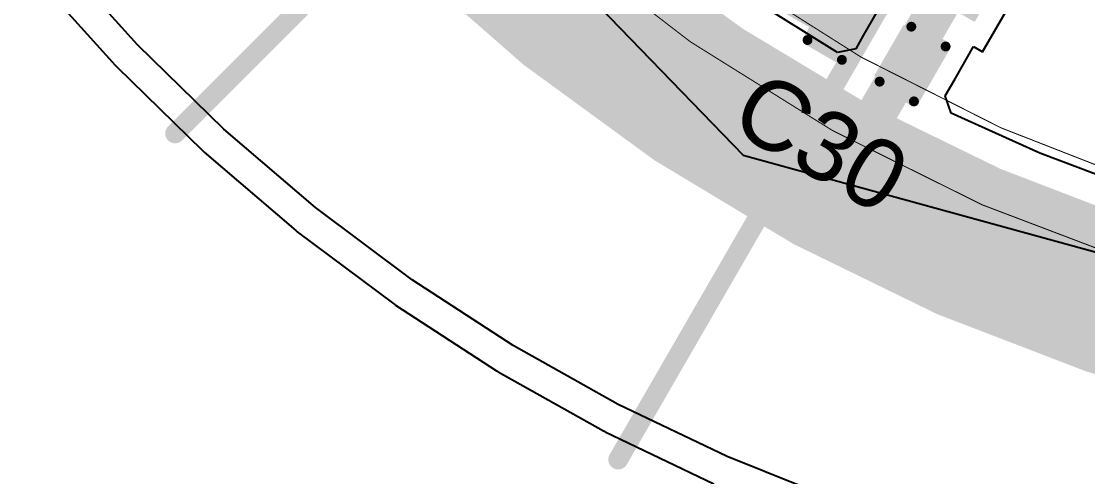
# Model space of a CAD drawing. Header units: inches. Extents: x -7 to 348, y -14 to 159.
# Drawn here: x 14.68 to 28.35, y -4.1 to 1.74 of the extents above; entities that cross this region are included whole.
import ezdxf

# ---------------------------------------------------------------- set-up
doc = ezdxf.new("R2010")
doc.units = ezdxf.units.IN
for name, color, linetype in [('Dimension', 6, 'Continuous'), ('Fabrication', 76, 'Continuous'), ('Top Layer', 1, 'Continuous'), ('Top Overlay', 2, 'Continuous'), ('Top Paste', 8, 'Continuous'), ('Top Solder', 216, 'Continuous')]:
    doc.layers.add(name, color=color, linetype=linetype)
doc.styles.add('Arial', font='', dxfattribs={"height": 0.2})
doc.styles.get('Arial').set_extended_font_data('Arial')

msp = doc.modelspace()

# ---------------------------------------------------------------- hatches: boundary and pattern name
at = {"layer": 'Top Layer'}
for points in [[(24.882, 1.537), (25.199, 2.087), (25.595, 1.858), (25.278, 1.308)], [(25.696, 1.067), (26.013, 1.617), (26.409, 1.388), (26.092, 0.839)]]:
    msp.add_hatch(color=1, dxfattribs=at).paths.add_polyline_path(points)
at = {"layer": 'Top Paste'}
for points in [[(24.882, 1.537), (25.199, 2.087), (25.595, 1.858), (25.278, 1.308)], [(25.696, 1.067), (26.013, 1.617), (26.409, 1.388), (26.092, 0.839)]]:
    msp.add_hatch(color=8, dxfattribs=at).paths.add_polyline_path(points)
at = {"layer": 'Top Solder'}
for points in [[(26.485, 3.02), (27.354, 2.518), (26.903, 1.736), (26.034, 2.237)], [(24.8, 1.515), (25.177, 2.169), (25.677, 1.88), (25.3, 1.226)], [(25.614, 1.045), (25.991, 1.699), (26.491, 1.41), (26.114, 0.757)]]:
    msp.add_hatch(color=216, dxfattribs=at).paths.add_polyline_path(points)

# ---------------------------------------------------------------- linework, layer by layer
at = {"layer": 'Dimension'}
for points in [[(58.31, 19.467, 0.254, 0.254, 1), (13.31, 19.467, 0.254, 0.254, 1)], [(54.56, 19.467, 0.254, 0.254, 1), (17.06, 19.467, 0.254, 0.254, 1)], [(16.59, 0.307, 0.127, 0.127, 1), (16.717, 0.307, 0.127, 0.127, 1)], [(22.27, -3.876, 0.127, 0.127, 1), (22.397, -3.876, 0.127, 0.127, 1)]]:
    msp.add_lwpolyline(points, format="xyseb", close=True, dxfattribs=at)
for points in [[(22.333, -3.876, 0.254, 0.254, 0), (47.833, 40.291, 0.254, 0.254, 0)], [(16.654, 0.307, 0.254, 0.254, 0), (52.716, 36.37, 0.254, 0.254, 0)]]:
    msp.add_lwpolyline(points, format="xyseb", dxfattribs=at)
at = {"layer": 'Fabrication'}
for points in [[(53.194, 31.333, 0.0127, 0.0127, -1.1671), (15.675, 13.587, 0.0127, 0.0127, 0)], [(53.194, 31.333, 0.0127, 0.0127, -1.1671), (15.675, 13.587, 0.0127, 0.0127, 0)], [(53.194, 31.333, 0.0127, 0.0127, -1.1671), (15.675, 13.587, 0.0127, 0.0127, 0)], [(53.194, 31.333, 0.0127, 0.0127, -1.1671), (15.675, 13.587, 0.0127, 0.0127, 0)], [(54.511, 31.138, 0.0127, 0.0127, -1.205705), (14.177, 15.55, 0.0127, 0.0127, 0)], [(54.511, 31.138, 0.0127, 0.0127, -1.205705), (14.177, 15.55, 0.0127, 0.0127, 0)]]:
    msp.add_lwpolyline(points, format="xyseb", dxfattribs=at)
at = {"layer": 'Top Layer'}
for p, q in [((15.426, 8.818), (23.935, 0.029)), ((27.005, 1.354), (27.736, 2.62)), ((16.172, 1.441), (15.139, 2.591)), ((14.85, 2.331), (15.883, 1.181)), ((25.146, 1.346), (24.087, 2.004)), ((25.714, 1.976), (25.475, 1.561)), ((25.475, 1.561), (25.378, 1.393)), ((25.475, 1.561), (25.475, 1.561)), ((17.278, 0.361), (16.172, 1.441)), ((25.378, 1.393), (25.146, 1.346)), ((26.651, 1.008), (26.889, 1.421)), ((26.889, 1.421), (27.005, 1.354)), ((15.883, 1.181), (15.894, 1.174)), ((15.894, 1.174), (15.901, 1.163)), ((15.901, 1.163), (17.007, 0.083)), ((26.596, 0.914), (26.651, 1.008)), ((26.523, 0.787), (26.596, 0.914)), ((26.602, 0.568), (26.523, 0.787)), ((27.736, 0.054), (26.602, 0.568)), ((18.453, -0.644), (17.278, 0.361)), ((17.007, 0.083), (17.018, 0.076)), ((17.018, 0.076), (17.026, 0.066)), ((17.026, 0.066), (18.2, -0.939)), ((23.935, 0.029), (34.988, -3.018)), ((29.028, -0.432), (27.736, 0.054)), ((19.69, -1.57), (18.453, -0.644)), ((18.2, -0.939), (18.211, -0.946)), ((18.211, -0.946), (18.22, -0.955)), ((18.22, -0.955), (19.458, -1.881)), ((20.986, -2.414), (19.69, -1.57)), ((19.458, -1.881), (19.469, -1.887)), ((19.469, -1.887), (19.479, -1.896)), ((19.479, -1.896), (20.774, -2.739)), ((22.334, -3.17), (20.986, -2.414)), ((20.774, -2.739), (20.786, -2.744)), ((20.786, -2.744), (20.796, -2.752)), ((20.796, -2.752), (22.144, -3.509)), ((23.729, -3.837), (22.334, -3.17)), ((22.144, -3.509), (22.156, -3.513)), ((22.156, -3.513), (22.166, -3.521)), ((22.166, -3.521), (23.561, -4.188)), ((25.164, -4.412), (23.729, -3.837))]:
    msp.add_line(p, q, dxfattribs=at)
for points in [[(25.065, -0.219, 2.032, 2.032, -0.066424), (20.258, 3.291, 2.032, 2.032, 0)], [(26.09, 1.331, 0.508, 0.508, 0), (26.694, 2.378, 0.508, 0.508, 0)], [(24.492, 2.128, 0.508, 0.508, 0), (25.15, 1.748, 0.508, 0.508, 0)], [(26.036, 1.237, 0.508, 0.508, 0), (26.09, 1.331, 0.508, 0.508, 0)], [(25.19, -0.227, 0.508, 0.508, 0), (26.036, 1.237, 0.508, 0.508, 0)], [(30.543, -2.325, 2.032, 2.032, -0.065489), (25.065, -0.219, 2.032, 2.032, 0)]]:
    msp.add_lwpolyline(points, format="xyseb", dxfattribs=at)
for points in [[(25.023, 1.748, 0.254, 0.254, 1), (25.277, 1.748, 0.254, 0.254, 1)], [(25.963, 1.331, 0.254, 0.254, 1), (26.217, 1.331, 0.254, 0.254, 1)], [(25.963, 1.331, 0.254, 0.254, 1), (26.217, 1.331, 0.254, 0.254, 1)], [(25.909, 1.237, 0.254, 0.254, 1), (26.163, 1.237, 0.254, 0.254, 1)], [(25.909, 1.237, 0.254, 0.254, 1), (26.163, 1.237, 0.254, 0.254, 1)], [(24.557, -0.219, 1.016, 1.016, 1), (25.573, -0.219, 1.016, 1.016, 1)], [(24.557, -0.219, 1.016, 1.016, 1), (25.573, -0.219, 1.016, 1.016, 1)], [(25.063, -0.227, 0.254, 0.254, 1), (25.317, -0.227, 0.254, 0.254, 1)]]:
    msp.add_lwpolyline(points, format="xyseb", close=True, dxfattribs=at)
at = {"layer": 'Top Overlay'}
for points in [[(24.76, 1.504, 0.127, 0.127, 0), (25.167, 2.208, 0.127, 0.127, 0)], [(26.091, 1.675, 0.127, 0.127, 0), (26.531, 1.421, 0.127, 0.127, 0)], [(24.76, 1.504, 0.127, 0.127, 0), (25.2, 1.25, 0.127, 0.127, 0)], [(26.124, 0.717, 0.127, 0.127, 0), (26.531, 1.421, 0.127, 0.127, 0)], [(25.684, 0.971, 0.127, 0.127, 0), (26.124, 0.717, 0.127, 0.127, 0)]]:
    msp.add_lwpolyline(points, format="xyseb", dxfattribs=at)
for points in [[(26.059, 1.675, 0.0635, 0.0635, 1), (26.122, 1.675, 0.0635, 0.0635, 1)], [(24.729, 1.504, 0.0635, 0.0635, 1), (24.792, 1.504, 0.0635, 0.0635, 1)], [(24.729, 1.504, 0.0635, 0.0635, 1), (24.792, 1.504, 0.0635, 0.0635, 1)], [(26.499, 1.421, 0.0635, 0.0635, 1), (26.562, 1.421, 0.0635, 0.0635, 1)], [(26.499, 1.421, 0.0635, 0.0635, 1), (26.562, 1.421, 0.0635, 0.0635, 1)], [(25.169, 1.25, 0.0635, 0.0635, 1), (25.232, 1.25, 0.0635, 0.0635, 1)], [(25.652, 0.971, 0.0635, 0.0635, 1), (25.716, 0.971, 0.0635, 0.0635, 1)], [(26.092, 0.717, 0.0635, 0.0635, 1), (26.156, 0.717, 0.0635, 0.0635, 1)], [(26.092, 0.717, 0.0635, 0.0635, 1), (26.156, 0.717, 0.0635, 0.0635, 1)]]:
    msp.add_lwpolyline(points, format="xyseb", close=True, dxfattribs=at)

# ---------------------------------------------------------------- texts
at = {"layer": 'Top Overlay', "style": 'Arial'}
msp.add_text('C30', height=0.889, rotation=330, dxfattribs=at).set_placement((23.726, 0.381))

doc.saveas('drawing.dxf')
